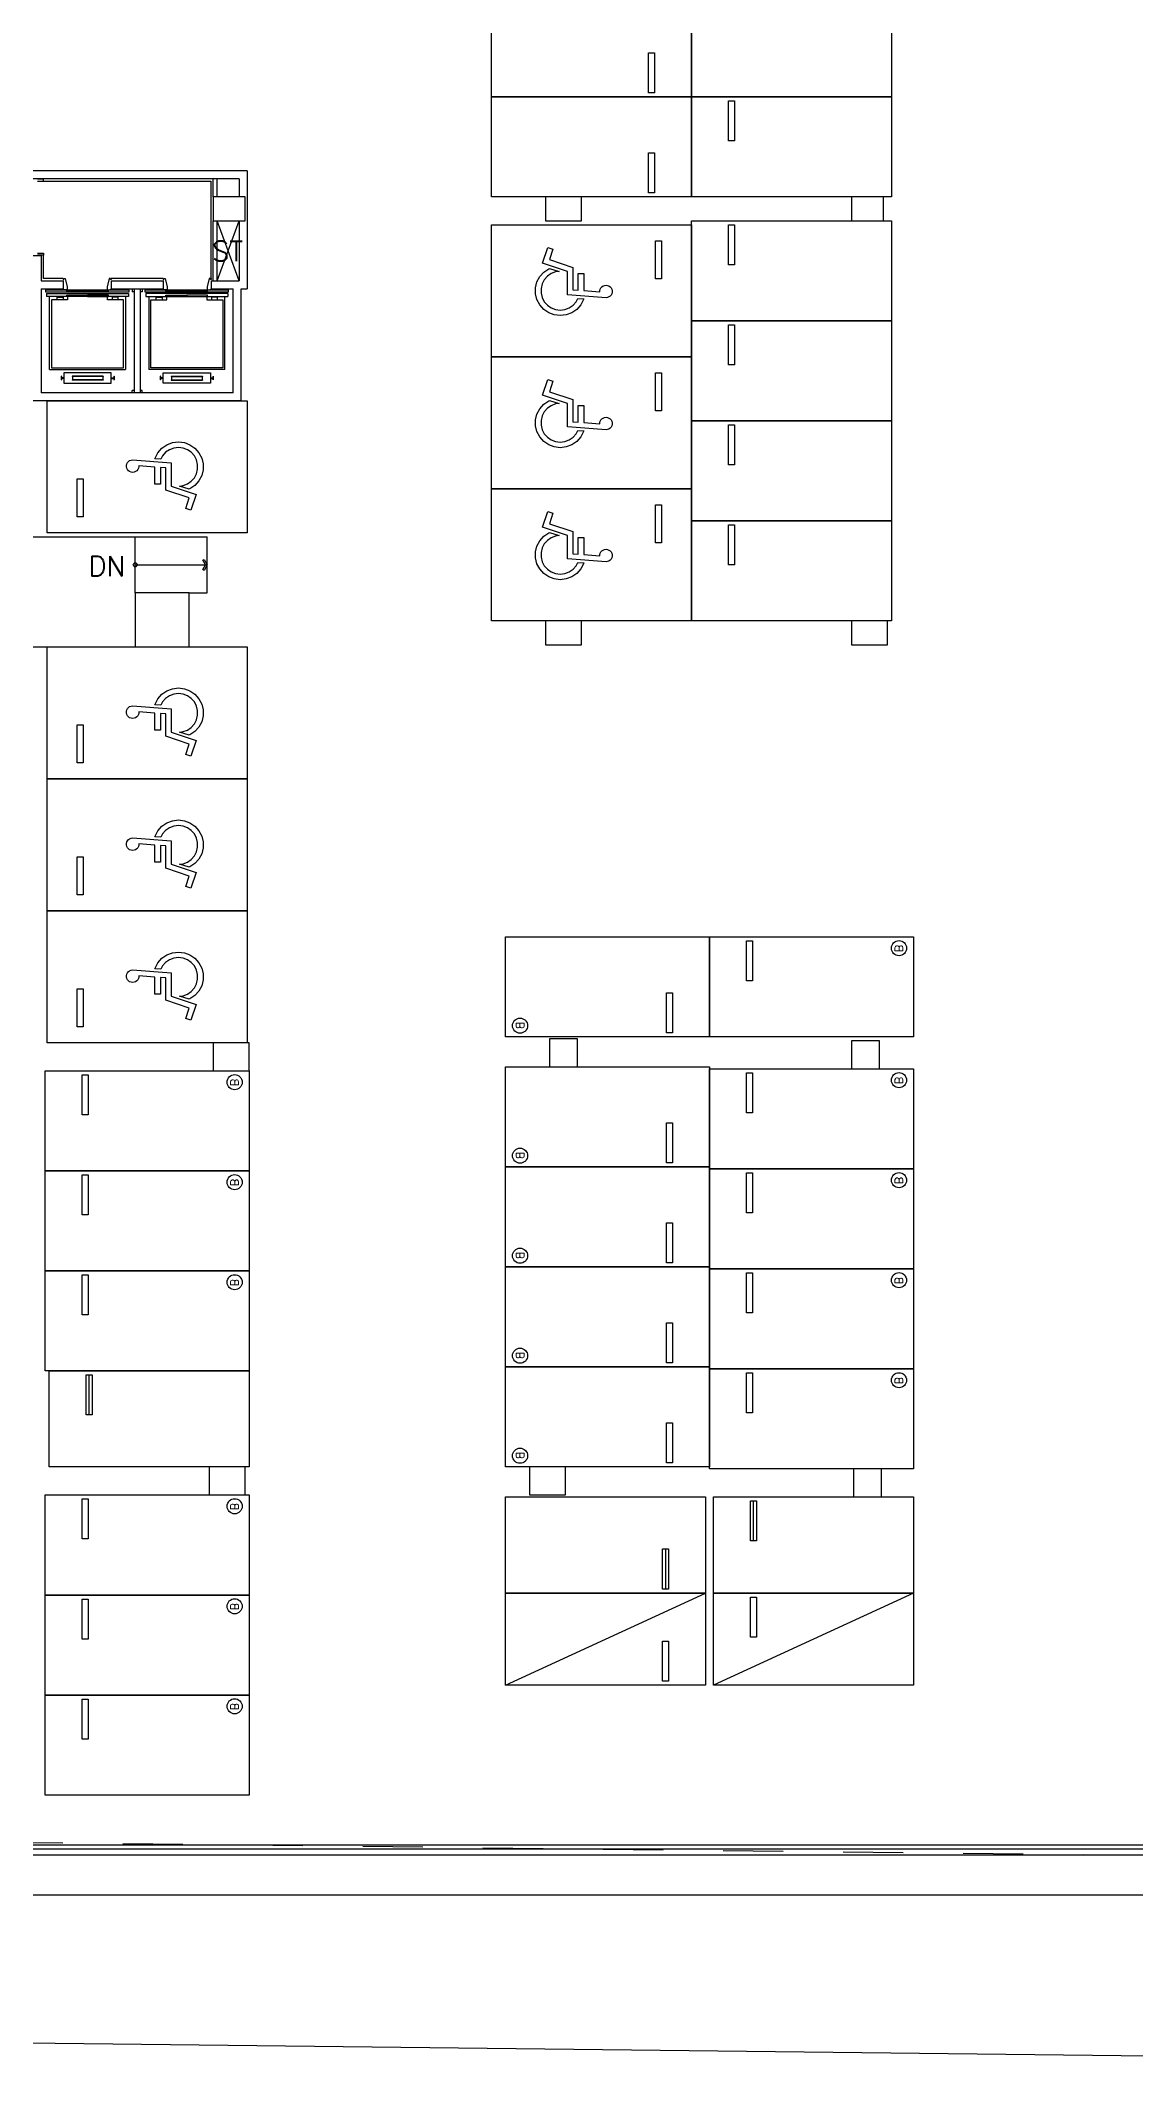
# Model space of a CAD drawing. Header units: millimetres. Extents: x -7614 to 421357, y 87385 to 341757.
# Drawn here: x 119063 to 146406, y 145100 to 196125 of the extents above; entities that cross this region are included whole.
import ezdxf
from ezdxf.enums import TextEntityAlignment as Align

# ---------------------------------------------------------------- set-up
doc = ezdxf.new("R2010")
doc.units = ezdxf.units.MM
doc.header["$LTSCALE"] = 600
doc.header["$MEASUREMENT"] = 0
doc.linetypes.add('HIDDEN', pattern=[2, 1, -1])
doc.layers.add('e-plan', color=9, linetype='CONTINUOUS')
doc.styles.add('kiahn', font='romans.shx', dxfattribs={"bigfont": 'cadhs.shx'})

msp = doc.modelspace()

# ---------------------------------------------------------------- linework, layer by layer
at = {"layer": 'e-plan'}
for p, q in [((130320, 194727), (130320, 197227)), ((135320, 197227), (135320, 194727)), ((135320, 194727), (135320, 197227)), ((140320, 197227), (140320, 194727)), ((134245, 194827), (134245, 195827)), ((134245, 195827), (134395, 195827)), ((134395, 195827), (134395, 194827)), ((135320, 194727), (130320, 194727)), ((130320, 192227), (130320, 194727)), ((130320, 194727), (135320, 194727)), ((134395, 194827), (134245, 194827)), ((135320, 194727), (135320, 192227)), ((140320, 194727), (135320, 194727)), ((135320, 192227), (135320, 194727)), ((135320, 194727), (140320, 194727)), ((136245, 194627), (136395, 194627)), ((136245, 193627), (136245, 194627)), ((136395, 194627), (136395, 193627)), ((140320, 194727), (140320, 192227)), ((136395, 193627), (136245, 193627)), ((124220, 192877), (118870, 192877)), ((124220, 192877), (124220, 189927)), ((134245, 192327), (134245, 193327)), ((134245, 193327), (134395, 193327)), ((134395, 193327), (134395, 192327)), ((124020, 192677), (118870, 192677)), ((119130, 192667), (118980, 192667)), ((118980, 192617), (119130, 192617)), ((119130, 192617), (119130, 192667)), ((119130, 192617), (123310, 192617)), ((123310, 192617), (123310, 191567)), ((123370, 192227), (123370, 192677)), ((123470, 192227), (123470, 192677)), ((124020, 192677), (124020, 192227)), ((135320, 192227), (130320, 192227)), ((134395, 192327), (134245, 192327)), ((140320, 192227), (135320, 192227)), ((123310, 191567), (123310, 190187)), ((123370, 190127), (123370, 191627)), ((123470, 190127), (123470, 191627)), ((123470, 190127), (124020, 191627)), ((124020, 190127), (123470, 191627)), ((124020, 191627), (124020, 190127)), ((130320, 188227), (130320, 191527)), ((130320, 191527), (135320, 191527)), ((135320, 189127), (135320, 191627)), ((135320, 191627), (140320, 191627)), ((135320, 191527), (135320, 188227)), ((136245, 191527), (136395, 191527)), ((136245, 190527), (136245, 191527)), ((136395, 191527), (136395, 190527)), ((140320, 191627), (140320, 189127)), ((131596, 190568), (131727, 190961)), ((131727, 190961), (131858, 190918)), ((131858, 190918), (131771, 190655)), ((134419, 190177), (134419, 191127)), ((134419, 191127), (134569, 191127)), ((134569, 191127), (134569, 190177)), ((118870, 190757), (119070, 190757)), ((118980, 190817), (119130, 190817)), ((119130, 190767), (118980, 190767)), ((119070, 190757), (119070, 190127)), ((119070, 190757), (119070, 190127)), ((119130, 190817), (119130, 190767)), ((119130, 190187), (119130, 190767)), ((131529, 190230), (131628, 190342)), ((132218, 190361), (131596, 190568)), ((131628, 190342), (131752, 190428)), ((131752, 190428), (131774, 190436)), ((131771, 190655), (132356, 190460)), ((131774, 190436), (132011, 190357)), ((131925, 190347), (131816, 190305)), ((132011, 190357), (131925, 190347)), ((132218, 189773), (132218, 190361)), ((132356, 190460), (132356, 189902)), ((136395, 190527), (136245, 190527)), ((119070, 190127), (119620, 190127)), ((119070, 190127), (119620, 190127)), ((119070, 189927), (119070, 187327)), ((119070, 189927), (119620, 189927)), ((119070, 189927), (119620, 189927)), ((119620, 190187), (119130, 190187)), ((119185, 189897), (121265, 189897)), ((119185, 189842), (119185, 189897)), ((119185, 189897), (121265, 189897)), ((119185, 189842), (119185, 189897)), ((121265, 189842), (119185, 189842)), ((121265, 189842), (119185, 189842)), ((119620, 190187), (119620, 190162)), ((119620, 190187), (119620, 190162)), ((119620, 190162), (119640, 190162)), ((119620, 190162), (119640, 190162)), ((119620, 190127), (119620, 189927)), ((119620, 190127), (119620, 189927)), ((119640, 189917), (119620, 189917)), ((119620, 189917), (119620, 189897)), ((119640, 189917), (119620, 189917)), ((119620, 189917), (119620, 189897)), ((119640, 190162), (119640, 190187)), ((119640, 190187), (119670, 190187)), ((119640, 190162), (119640, 190187)), ((119640, 190187), (119670, 190187)), ((119640, 189897), (119640, 189917)), ((119640, 189897), (119640, 189917)), ((119720, 189897), (119640, 189897)), ((119720, 189897), (119640, 189897)), ((119670, 190187), (119720, 189977)), ((119670, 190187), (119720, 189977)), ((119710, 189887), (120229, 189887)), ((119710, 189855), (119710, 189887)), ((119710, 189887), (120229, 189887)), ((119710, 189855), (119710, 189887)), ((120229, 189855), (119710, 189855)), ((120229, 189855), (119710, 189855)), ((119720, 189977), (119720, 189897)), ((119720, 189977), (119720, 189897)), ((120229, 189887), (120229, 189855)), ((120229, 189887), (120229, 189855)), ((120750, 189887), (120231, 189887)), ((120231, 189887), (120231, 189855)), ((120750, 189887), (120231, 189887)), ((120231, 189887), (120231, 189855)), ((120231, 189855), (120750, 189855)), ((120231, 189855), (120750, 189855)), ((120770, 190187), (120720, 189977)), ((120770, 190187), (120720, 189977)), ((120720, 189977), (120720, 189897)), ((120720, 189977), (120720, 189897)), ((120720, 189897), (120800, 189897)), ((120720, 189897), (120800, 189897)), ((120750, 189855), (120750, 189887)), ((120750, 189855), (120750, 189887)), ((120800, 190187), (120770, 190187)), ((120800, 190187), (120770, 190187)), ((120800, 190162), (120800, 190187)), ((120800, 190162), (120800, 190187)), ((120820, 190162), (120800, 190162)), ((120820, 190162), (120800, 190162)), ((120800, 189897), (120800, 189917)), ((120800, 189917), (120820, 189917)), ((120800, 189897), (120800, 189917)), ((120800, 189917), (120820, 189917)), ((120820, 190187), (120820, 190162)), ((120820, 190187), (120820, 190162)), ((120820, 190127), (122120, 190127)), ((120820, 190127), (122120, 190127)), ((120820, 190127), (120820, 189927)), ((120820, 190127), (120820, 189927)), ((120820, 189927), (122120, 189927)), ((120820, 189927), (122120, 189927)), ((120820, 189917), (120820, 189897)), ((120820, 189917), (120820, 189897)), ((122120, 190187), (120823, 190187)), ((121270, 189842), (121270, 189897)), ((121270, 189842), (121270, 189897)), ((121345, 189927), (121345, 189852)), ((121345, 189927), (121345, 189852)), ((121395, 189852), (121345, 189852)), ((121395, 189852), (121345, 189852)), ((121395, 189927), (121395, 187327)), ((121545, 189927), (121545, 187327)), ((121595, 189852), (121545, 189852)), ((121595, 189852), (121545, 189852)), ((121595, 189927), (121595, 189852)), ((121595, 189927), (121595, 189852)), ((121670, 189897), (123750, 189897)), ((121670, 189842), (121670, 189897)), ((121670, 189897), (123750, 189897)), ((121670, 189842), (121670, 189897)), ((123750, 189842), (121670, 189842)), ((123750, 189842), (121670, 189842)), ((122120, 190187), (122120, 190162)), ((122120, 190187), (122120, 190162)), ((122120, 190162), (122140, 190162)), ((122120, 190162), (122140, 190162)), ((122120, 190127), (122120, 189927)), ((122120, 190127), (122120, 189927)), ((122140, 189917), (122120, 189917)), ((122120, 189917), (122120, 189897)), ((122140, 189917), (122120, 189917)), ((122120, 189917), (122120, 189897)), ((122140, 190162), (122140, 190187)), ((122140, 190187), (122170, 190187)), ((122140, 190162), (122140, 190187)), ((122140, 190187), (122170, 190187)), ((122140, 189897), (122140, 189917)), ((122140, 189897), (122140, 189917)), ((122220, 189897), (122140, 189897)), ((122220, 189897), (122140, 189897)), ((122170, 190187), (122220, 189977)), ((122170, 190187), (122220, 189977)), ((122190, 189887), (122709, 189887)), ((122190, 189855), (122190, 189887)), ((122190, 189887), (122709, 189887)), ((122190, 189855), (122190, 189887)), ((122709, 189855), (122190, 189855)), ((122709, 189855), (122190, 189855)), ((122220, 189977), (122220, 189897)), ((122220, 189977), (122220, 189897)), ((122709, 189887), (122709, 189855)), ((122709, 189887), (122709, 189855)), ((123230, 189887), (122711, 189887)), ((122711, 189887), (122711, 189855)), ((123230, 189887), (122711, 189887)), ((122711, 189887), (122711, 189855)), ((122711, 189855), (123230, 189855)), ((122711, 189855), (123230, 189855)), ((123270, 190187), (123220, 189977)), ((123270, 190187), (123220, 189977)), ((123220, 189977), (123220, 189897)), ((123220, 189977), (123220, 189897)), ((123220, 189897), (123300, 189897)), ((123220, 189897), (123300, 189897)), ((123230, 189855), (123230, 189887)), ((123230, 189855), (123230, 189887)), ((123300, 190187), (123270, 190187)), ((123300, 190187), (123270, 190187)), ((123300, 190162), (123300, 190187)), ((123300, 190162), (123300, 190187)), ((123320, 190162), (123300, 190162)), ((123320, 190162), (123300, 190162)), ((123300, 189897), (123300, 189917)), ((123300, 189917), (123320, 189917)), ((123300, 189897), (123300, 189917)), ((123300, 189917), (123320, 189917)), ((123320, 190187), (123320, 190162)), ((123320, 190187), (123320, 190162)), ((123320, 190127), (124020, 190127)), ((123320, 190127), (123320, 189927)), ((123320, 190127), (124020, 190127)), ((123320, 190127), (123320, 189927)), ((123320, 189927), (123870, 189927)), ((123320, 189927), (123870, 189927)), ((123320, 189917), (123320, 189897)), ((123320, 189917), (123320, 189897)), ((123750, 189842), (123750, 189897)), ((123750, 189842), (123750, 189897)), ((123870, 187327), (123870, 189927)), ((124070, 187127), (124070, 189927)), ((124070, 189927), (124220, 189927)), ((131423, 189952), (131459, 190097)), ((131423, 189802), (131423, 189952)), ((131459, 190097), (131529, 190230)), ((131588, 190048), (131560, 189935)), ((131560, 189935), (131560, 189818)), ((131560, 189818), (131588, 189705)), ((131643, 190152), (131588, 190048)), ((131720, 190239), (131643, 190152)), ((131816, 190305), (131720, 190239)), ((132356, 189902), (132489, 189892)), ((132489, 189892), (132489, 190312)), ((132489, 190312), (132627, 190312)), ((132627, 190312), (132627, 189882)), ((132627, 189882), (133032, 189854)), ((133032, 189878), (133041, 189915)), ((133032, 189854), (133032, 189878)), ((133041, 189915), (133058, 189948)), ((133058, 189948), (133083, 189976)), ((133083, 189976), (133114, 189997)), ((133114, 189997), (133149, 190010)), ((133149, 190010), (133186, 190015)), ((133186, 190015), (133223, 190010)), ((133223, 190010), (133258, 189997)), ((133258, 189997), (133289, 189976)), ((133289, 189976), (133314, 189948)), ((133314, 189948), (133331, 189915)), ((133331, 189915), (133340, 189878)), ((133340, 189841), (133331, 189804)), ((133340, 189878), (133340, 189841)), ((134569, 190177), (134419, 190177)), ((119205, 189812), (121255, 189812)), ((119205, 189812), (119205, 189730)), ((119205, 189812), (121255, 189812)), ((119205, 189812), (119205, 189730)), ((121255, 189730), (119205, 189730)), ((121255, 189730), (119205, 189730)), ((119280, 187906), (119280, 189730)), ((119280, 187906), (119280, 189730)), ((119425, 189650), (119330, 189650)), ((119330, 189650), (119330, 187950)), ((119425, 189650), (119330, 189650)), ((119330, 189650), (119330, 187950)), ((119730, 189650), (119425, 189650)), ((119730, 189650), (119425, 189650)), ((119468, 189650), (119468, 189717)), ((119468, 189717), (119618, 189717)), ((119468, 189650), (119468, 189717)), ((119468, 189717), (119618, 189717)), ((119618, 189717), (119618, 189650)), ((119618, 189717), (119618, 189650)), ((119710, 189767), (120229, 189767)), ((119710, 189735), (119710, 189767)), ((119710, 189767), (120229, 189767)), ((119710, 189735), (119710, 189767)), ((120229, 189735), (119710, 189735)), ((120229, 189735), (119710, 189735)), ((119730, 189730), (119730, 189650)), ((119730, 189730), (119730, 189650)), ((120229, 189767), (120229, 189735)), ((120229, 189767), (120229, 189735)), ((120750, 189767), (120231, 189767)), ((120231, 189767), (120231, 189735)), ((120750, 189767), (120231, 189767)), ((120231, 189767), (120231, 189735)), ((120231, 189735), (120750, 189735)), ((120231, 189735), (120750, 189735)), ((120730, 189650), (120730, 189730)), ((120730, 189650), (120730, 189730)), ((121088, 189650), (120730, 189650)), ((121088, 189650), (120730, 189650)), ((120750, 189735), (120750, 189767)), ((120750, 189735), (120750, 189767)), ((120993, 189717), (120843, 189717)), ((120843, 189717), (120843, 189650)), ((120993, 189717), (120843, 189717)), ((120843, 189717), (120843, 189650)), ((120993, 189650), (120993, 189717)), ((120993, 189650), (120993, 189717)), ((121130, 189650), (121088, 189650)), ((121130, 189650), (121088, 189650)), ((121130, 187950), (121130, 189650)), ((121130, 187950), (121130, 189650)), ((121180, 189730), (121180, 187906)), ((121180, 189730), (121180, 187906)), ((121255, 189812), (121255, 189730)), ((121255, 189812), (121255, 189730)), ((123735, 189812), (121685, 189812)), ((121685, 189812), (121685, 189730)), ((123735, 189812), (121685, 189812)), ((121685, 189812), (121685, 189730)), ((121685, 189730), (123735, 189730)), ((121685, 189730), (123735, 189730)), ((121760, 189730), (121760, 187906)), ((121760, 189730), (121760, 187906)), ((121810, 187950), (121810, 189650)), ((121810, 189650), (121852, 189650)), ((121810, 187950), (121810, 189650)), ((121810, 189650), (121852, 189650)), ((121852, 189650), (122210, 189650)), ((121852, 189650), (122210, 189650)), ((121948, 189650), (121948, 189717)), ((121948, 189717), (122098, 189717)), ((121948, 189650), (121948, 189717)), ((121948, 189717), (122098, 189717)), ((122098, 189717), (122098, 189650)), ((122098, 189717), (122098, 189650)), ((122190, 189767), (122709, 189767)), ((122190, 189735), (122190, 189767)), ((122190, 189767), (122709, 189767)), ((122190, 189735), (122190, 189767)), ((122709, 189735), (122190, 189735)), ((122709, 189735), (122190, 189735)), ((122210, 189650), (122210, 189730)), ((122210, 189650), (122210, 189730)), ((122709, 189767), (122709, 189735)), ((122709, 189767), (122709, 189735)), ((123230, 189767), (122711, 189767)), ((122711, 189767), (122711, 189735)), ((123230, 189767), (122711, 189767)), ((122711, 189767), (122711, 189735)), ((122711, 189735), (123230, 189735)), ((122711, 189735), (123230, 189735)), ((123210, 189730), (123210, 189650)), ((123210, 189730), (123210, 189650)), ((123210, 189650), (123515, 189650)), ((123210, 189650), (123515, 189650)), ((123230, 189735), (123230, 189767)), ((123230, 189735), (123230, 189767)), ((123473, 189717), (123323, 189717)), ((123323, 189717), (123323, 189650)), ((123473, 189717), (123323, 189717)), ((123323, 189717), (123323, 189650)), ((123473, 189650), (123473, 189717)), ((123473, 189650), (123473, 189717)), ((123515, 189650), (123610, 189650)), ((123515, 189650), (123610, 189650)), ((123610, 189650), (123610, 187950)), ((123610, 189650), (123610, 187950)), ((123660, 187906), (123660, 189730)), ((123660, 187906), (123660, 189730)), ((123735, 189812), (123735, 189730)), ((123735, 189812), (123735, 189730)), ((131459, 189656), (131423, 189802)), ((131529, 189523), (131459, 189656)), ((131628, 189411), (131529, 189523)), ((131588, 189705), (131643, 189602)), ((131752, 189326), (131628, 189411)), ((131643, 189602), (131720, 189515)), ((131720, 189515), (131816, 189448)), ((131892, 189273), (131752, 189326)), ((131816, 189448), (131925, 189407)), ((131925, 189407), (132041, 189393)), ((132041, 189393), (132157, 189407)), ((132157, 189407), (132266, 189448)), ((132330, 189326), (132190, 189273)), ((133186, 189704), (132218, 189773)), ((132266, 189448), (132362, 189515)), ((132453, 189411), (132330, 189326)), ((132362, 189515), (132439, 189602)), ((132439, 189602), (132483, 189685)), ((132553, 189523), (132453, 189411)), ((132483, 189685), (132627, 189675)), ((132623, 189656), (132553, 189523)), ((132627, 189675), (132623, 189656)), ((133223, 189708), (133186, 189704)), ((133258, 189722), (133223, 189708)), ((133289, 189743), (133258, 189722)), ((133314, 189771), (133289, 189743)), ((133331, 189804), (133314, 189771)), ((132041, 189255), (131892, 189273)), ((132190, 189273), (132041, 189255)), ((140320, 189127), (135320, 189127)), ((135320, 186627), (135320, 189127)), ((135320, 189127), (140320, 189127)), ((136245, 189027), (136395, 189027)), ((136245, 188027), (136245, 189027)), ((136395, 189027), (136395, 188027)), ((140320, 189127), (140320, 186627)), ((119280, 187906), (121180, 187906)), ((119280, 187906), (121180, 187906)), ((119330, 187950), (121130, 187950)), ((119330, 187950), (121130, 187950)), ((120820, 187826), (119640, 187826)), ((119640, 187826), (119640, 187566)), ((120820, 187826), (119640, 187826)), ((119640, 187826), (119640, 187566)), ((120820, 187566), (120820, 187826)), ((120820, 187566), (120820, 187826)), ((123660, 187906), (121760, 187906)), ((123660, 187906), (121760, 187906)), ((123610, 187950), (121810, 187950)), ((123610, 187950), (121810, 187950)), ((122120, 187826), (123300, 187826)), ((122120, 187566), (122120, 187826)), ((122120, 187826), (123300, 187826)), ((122120, 187566), (122120, 187826)), ((123300, 187826), (123300, 187566)), ((123300, 187826), (123300, 187566)), ((135320, 188227), (130320, 188227)), ((130320, 184927), (130320, 188227)), ((130320, 188227), (135320, 188227)), ((134419, 186877), (134419, 187827)), ((134419, 187827), (134569, 187827)), ((134569, 187827), (134569, 186877)), ((135320, 188227), (135320, 184927)), ((136395, 188027), (136245, 188027)), ((123870, 187327), (119070, 187327)), ((119568, 187740), (119568, 187651)), ((119574, 187740), (119568, 187740)), ((119568, 187740), (119568, 187651)), ((119574, 187740), (119568, 187740)), ((119574, 187651), (119568, 187651)), ((119574, 187651), (119568, 187651)), ((119577, 187738), (119579, 187704)), ((119577, 187738), (119579, 187704)), ((119579, 187688), (119577, 187654)), ((119579, 187688), (119577, 187654)), ((119579, 187704), (119582, 187700)), ((119579, 187704), (119582, 187700)), ((119579, 187688), (119582, 187691)), ((119579, 187688), (119582, 187691)), ((119595, 187700), (119582, 187700)), ((119595, 187700), (119582, 187700)), ((119595, 187691), (119582, 187691)), ((119595, 187691), (119582, 187691)), ((119598, 187704), (119595, 187700)), ((119598, 187704), (119595, 187700)), ((119598, 187688), (119595, 187691)), ((119598, 187688), (119595, 187691)), ((119629, 187704), (119598, 187704)), ((119629, 187704), (119598, 187704)), ((119629, 187688), (119598, 187688)), ((119629, 187688), (119598, 187688)), ((119630, 187703), (119629, 187704)), ((119630, 187703), (119629, 187704)), ((119630, 187689), (119629, 187688)), ((119630, 187689), (119629, 187688)), ((119630, 187703), (119630, 187689)), ((119630, 187703), (119630, 187689)), ((119640, 187566), (120820, 187566)), ((119640, 187566), (120820, 187566)), ((120618, 187746), (119842, 187746)), ((119842, 187746), (119842, 187738)), ((120618, 187746), (119842, 187746)), ((119842, 187746), (119842, 187738)), ((120618, 187738), (119842, 187738)), ((120618, 187738), (119842, 187738)), ((120618, 187654), (119842, 187654)), ((119842, 187654), (119842, 187646)), ((120618, 187654), (119842, 187654)), ((119842, 187654), (119842, 187646)), ((120618, 187646), (119842, 187646)), ((120618, 187646), (119842, 187646)), ((119850, 187738), (119850, 187654)), ((119850, 187738), (119850, 187654)), ((120610, 187738), (120610, 187654)), ((120610, 187738), (120610, 187654)), ((120618, 187746), (120618, 187738)), ((120618, 187746), (120618, 187738)), ((120618, 187654), (120618, 187646)), ((120618, 187654), (120618, 187646)), ((120830, 187703), (120831, 187704)), ((120830, 187703), (120831, 187704)), ((120830, 187703), (120830, 187689)), ((120830, 187703), (120830, 187689)), ((120830, 187689), (120831, 187688)), ((120830, 187689), (120831, 187688)), ((120831, 187704), (120862, 187704)), ((120831, 187704), (120862, 187704)), ((120831, 187688), (120862, 187688)), ((120831, 187688), (120862, 187688)), ((120862, 187704), (120866, 187700)), ((120862, 187704), (120866, 187700)), ((120862, 187688), (120866, 187691)), ((120862, 187688), (120866, 187691)), ((120866, 187700), (120878, 187700)), ((120866, 187700), (120878, 187700)), ((120866, 187691), (120878, 187691)), ((120866, 187691), (120878, 187691)), ((120882, 187704), (120878, 187700)), ((120882, 187704), (120878, 187700)), ((120882, 187688), (120878, 187691)), ((120882, 187688), (120878, 187691)), ((120884, 187738), (120882, 187704)), ((120884, 187738), (120882, 187704)), ((120882, 187688), (120884, 187654)), ((120882, 187688), (120884, 187654)), ((120887, 187740), (120892, 187740)), ((120887, 187740), (120892, 187740)), ((120887, 187651), (120892, 187651)), ((120887, 187651), (120892, 187651)), ((120892, 187740), (120892, 187651)), ((120892, 187740), (120892, 187651)), ((121345, 187327), (121345, 187382)), ((121395, 187382), (121345, 187382)), ((121595, 187382), (121545, 187382)), ((121595, 187327), (121595, 187382)), ((122048, 187740), (122048, 187651)), ((122054, 187740), (122048, 187740)), ((122048, 187740), (122048, 187651)), ((122054, 187740), (122048, 187740)), ((122054, 187651), (122048, 187651)), ((122054, 187651), (122048, 187651)), ((122056, 187738), (122059, 187704)), ((122056, 187738), (122059, 187704)), ((122059, 187688), (122056, 187654)), ((122059, 187688), (122056, 187654)), ((122059, 187704), (122062, 187700)), ((122059, 187704), (122062, 187700)), ((122059, 187688), (122062, 187691)), ((122059, 187688), (122062, 187691)), ((122075, 187700), (122062, 187700)), ((122075, 187700), (122062, 187700)), ((122075, 187691), (122062, 187691)), ((122075, 187691), (122062, 187691)), ((122078, 187704), (122075, 187700)), ((122078, 187704), (122075, 187700)), ((122078, 187688), (122075, 187691)), ((122078, 187688), (122075, 187691)), ((122109, 187704), (122078, 187704)), ((122109, 187704), (122078, 187704)), ((122109, 187688), (122078, 187688)), ((122109, 187688), (122078, 187688)), ((122110, 187703), (122109, 187704)), ((122110, 187703), (122109, 187704)), ((122110, 187689), (122109, 187688)), ((122110, 187689), (122109, 187688)), ((122110, 187703), (122110, 187689)), ((122110, 187703), (122110, 187689)), ((123300, 187566), (122120, 187566)), ((123300, 187566), (122120, 187566)), ((122322, 187746), (123098, 187746)), ((122322, 187746), (122322, 187738)), ((122322, 187746), (123098, 187746)), ((122322, 187746), (122322, 187738)), ((122322, 187738), (123098, 187738)), ((122322, 187738), (123098, 187738)), ((122322, 187654), (123098, 187654)), ((122322, 187654), (122322, 187646)), ((122322, 187654), (123098, 187654)), ((122322, 187654), (122322, 187646)), ((122322, 187646), (123098, 187646)), ((122322, 187646), (123098, 187646)), ((122330, 187738), (122330, 187654)), ((122330, 187738), (122330, 187654)), ((123090, 187738), (123090, 187654)), ((123090, 187738), (123090, 187654)), ((123098, 187746), (123098, 187738)), ((123098, 187746), (123098, 187738)), ((123098, 187654), (123098, 187646)), ((123098, 187654), (123098, 187646)), ((123310, 187703), (123311, 187704)), ((123310, 187703), (123311, 187704)), ((123310, 187703), (123310, 187689)), ((123310, 187703), (123310, 187689)), ((123310, 187689), (123311, 187688)), ((123310, 187689), (123311, 187688)), ((123311, 187704), (123342, 187704)), ((123311, 187704), (123342, 187704)), ((123311, 187688), (123342, 187688)), ((123311, 187688), (123342, 187688)), ((123342, 187704), (123346, 187700)), ((123342, 187704), (123346, 187700)), ((123342, 187688), (123346, 187691)), ((123342, 187688), (123346, 187691)), ((123346, 187700), (123358, 187700)), ((123346, 187700), (123358, 187700)), ((123346, 187691), (123358, 187691)), ((123346, 187691), (123358, 187691)), ((123362, 187704), (123358, 187700)), ((123362, 187704), (123358, 187700)), ((123362, 187688), (123358, 187691)), ((123362, 187688), (123358, 187691)), ((123364, 187738), (123362, 187704)), ((123364, 187738), (123362, 187704)), ((123362, 187688), (123364, 187654)), ((123362, 187688), (123364, 187654)), ((123367, 187740), (123372, 187740)), ((123367, 187740), (123372, 187740)), ((123367, 187651), (123372, 187651)), ((123367, 187651), (123372, 187651)), ((123372, 187740), (123372, 187651)), ((123372, 187740), (123372, 187651)), ((131596, 187268), (131727, 187661)), ((132218, 187061), (131596, 187268)), ((131727, 187661), (131858, 187618)), ((131858, 187618), (131771, 187355)), ((131771, 187355), (132356, 187160)), ((124070, 187127), (118870, 187127)), ((119220, 187127), (124220, 187127)), ((119220, 183827), (119220, 187127)), ((124220, 187127), (124220, 183827)), ((131423, 186652), (131459, 186797)), ((131459, 186797), (131529, 186930)), ((131529, 186930), (131628, 187042)), ((131643, 186852), (131588, 186748)), ((131628, 187042), (131752, 187128)), ((131720, 186939), (131643, 186852)), ((131816, 187005), (131720, 186939)), ((131752, 187128), (131774, 187136)), ((131774, 187136), (132011, 187057)), ((131925, 187047), (131816, 187005)), ((132011, 187057), (131925, 187047)), ((132218, 186473), (132218, 187061)), ((132356, 187160), (132356, 186602)), ((132489, 186592), (132489, 187012)), ((132489, 187012), (132627, 187012)), ((132627, 187012), (132627, 186582)), ((134569, 186877), (134419, 186877)), ((131423, 186502), (131423, 186652)), ((131459, 186356), (131423, 186502)), ((131529, 186223), (131459, 186356)), ((131588, 186748), (131560, 186635)), ((131560, 186635), (131560, 186518)), ((131560, 186518), (131588, 186405)), ((131588, 186405), (131643, 186302)), ((131643, 186302), (131720, 186215)), ((133186, 186404), (132218, 186473)), ((132356, 186602), (132489, 186592)), ((132362, 186215), (132439, 186302)), ((132439, 186302), (132483, 186385)), ((132483, 186385), (132627, 186375)), ((132623, 186356), (132553, 186223)), ((132627, 186375), (132623, 186356)), ((132627, 186582), (133032, 186554)), ((133032, 186578), (133041, 186615)), ((133032, 186554), (133032, 186578)), ((133041, 186615), (133058, 186648)), ((133058, 186648), (133083, 186676)), ((133083, 186676), (133114, 186697)), ((133114, 186697), (133149, 186710)), ((133149, 186710), (133186, 186715)), ((133186, 186715), (133223, 186710)), ((133223, 186408), (133186, 186404)), ((133223, 186710), (133258, 186697)), ((133258, 186422), (133223, 186408)), ((133258, 186697), (133289, 186676)), ((133289, 186443), (133258, 186422)), ((133289, 186676), (133314, 186648)), ((133314, 186471), (133289, 186443)), ((133314, 186648), (133331, 186615)), ((133331, 186504), (133314, 186471)), ((133331, 186615), (133340, 186578)), ((133340, 186541), (133331, 186504)), ((133340, 186578), (133340, 186541)), ((140320, 186627), (135320, 186627)), ((135320, 184127), (135320, 186627)), ((135320, 186627), (140320, 186627)), ((136245, 186527), (136395, 186527)), ((136245, 185527), (136245, 186527)), ((136395, 186527), (136395, 185527)), ((140320, 186627), (140320, 184127)), ((121918, 185697), (121988, 185830)), ((121988, 185830), (122087, 185942)), ((122102, 185752), (122058, 185669)), ((122087, 185942), (122211, 186028)), ((122179, 185839), (122102, 185752)), ((122275, 185905), (122179, 185839)), ((122211, 186028), (122351, 186081)), ((122384, 185947), (122275, 185905)), ((122351, 186081), (122500, 186099)), ((122500, 185961), (122384, 185947)), ((122500, 186099), (122649, 186081)), ((122616, 185947), (122500, 185961)), ((122725, 185905), (122616, 185947)), ((122649, 186081), (122789, 186028)), ((122821, 185839), (122725, 185905)), ((122789, 186028), (122912, 185942)), ((122898, 185752), (122821, 185839)), ((122952, 185648), (122898, 185752)), ((122912, 185942), (123012, 185830)), ((123012, 185830), (123082, 185697)), ((131628, 186111), (131529, 186223)), ((131752, 186026), (131628, 186111)), ((131720, 186215), (131816, 186148)), ((131892, 185973), (131752, 186026)), ((131816, 186148), (131925, 186107)), ((132041, 185955), (131892, 185973)), ((131925, 186107), (132041, 186093)), ((132041, 186093), (132157, 186107)), ((132190, 185973), (132041, 185955)), ((132157, 186107), (132266, 186148)), ((132330, 186026), (132190, 185973)), ((132266, 186148), (132362, 186215)), ((132453, 186111), (132330, 186026)), ((132553, 186223), (132453, 186111)), ((121200, 185513), (121209, 185549)), ((121200, 185475), (121200, 185513)), ((121209, 185439), (121200, 185475)), ((121209, 185549), (121227, 185582)), ((121227, 185406), (121209, 185439)), ((121227, 185582), (121252, 185610)), ((121252, 185378), (121227, 185406)), ((121252, 185610), (121282, 185632)), ((121282, 185356), (121252, 185378)), ((121282, 185632), (121317, 185645)), ((121317, 185343), (121282, 185356)), ((121317, 185645), (121355, 185650)), ((121355, 185338), (121317, 185343)), ((121355, 185650), (122322, 185580)), ((121392, 185343), (121355, 185338)), ((121427, 185356), (121392, 185343)), ((121458, 185378), (121427, 185356)), ((121483, 185406), (121458, 185378)), ((121500, 185439), (121483, 185406)), ((121509, 185475), (121500, 185439)), ((121914, 185471), (121509, 185500)), ((121509, 185500), (121509, 185475)), ((121914, 185679), (121918, 185697)), ((122058, 185669), (121914, 185679)), ((121914, 185042), (121914, 185471)), ((122184, 185452), (122052, 185461)), ((122052, 185461), (122052, 185042)), ((122184, 184893), (122184, 185452)), ((122322, 185580), (122322, 184993)), ((122898, 185202), (122952, 185305)), ((122980, 185535), (122952, 185648)), ((122952, 185305), (122980, 185418)), ((122980, 185418), (122980, 185535)), ((123082, 185256), (123012, 185123)), ((123082, 185697), (123117, 185552)), ((123117, 185402), (123082, 185256)), ((123117, 185552), (123117, 185402)), ((136395, 185527), (136245, 185527)), ((119972, 185177), (120122, 185177)), ((119972, 184227), (119972, 185177)), ((120122, 185177), (120122, 184227)), ((122052, 185042), (121914, 185042)), ((122770, 184698), (122184, 184893)), ((122322, 184993), (122945, 184785)), ((122530, 184996), (122616, 185007)), ((122767, 184918), (122530, 184996)), ((122616, 185007), (122725, 185048)), ((122725, 185048), (122821, 185115)), ((122789, 184926), (122767, 184918)), ((122912, 185011), (122789, 184926)), ((122945, 184785), (122813, 184392)), ((122821, 185115), (122898, 185202)), ((123012, 185123), (122912, 185011)), ((135320, 184927), (130320, 184927)), ((130320, 181627), (130320, 184927)), ((130320, 184927), (135320, 184927)), ((135320, 184927), (135320, 181627)), ((120122, 184227), (119972, 184227)), ((122682, 184436), (122770, 184698)), ((122813, 184392), (122682, 184436)), ((131596, 183968), (131727, 184361)), ((131727, 184361), (131858, 184318)), ((131858, 184318), (131771, 184055)), ((134419, 183577), (134419, 184527)), ((134419, 184527), (134569, 184527)), ((134569, 184527), (134569, 183577)), ((118270, 183727), (123220, 183727)), ((124220, 183827), (119220, 183827)), ((121420, 182327), (121420, 183727)), ((123220, 182327), (123220, 183727)), ((131529, 183630), (131628, 183742)), ((132218, 183761), (131596, 183968)), ((131628, 183742), (131752, 183828)), ((131816, 183705), (131720, 183639)), ((131752, 183828), (131774, 183836)), ((131771, 184055), (132356, 183860)), ((131774, 183836), (132011, 183757)), ((131925, 183747), (131816, 183705)), ((132011, 183757), (131925, 183747)), ((132218, 183173), (132218, 183761)), ((132356, 183860), (132356, 183302)), ((132489, 183292), (132489, 183712)), ((132489, 183712), (132627, 183712)), ((132627, 183712), (132627, 183282)), ((140320, 184127), (135320, 184127)), ((135320, 181627), (135320, 184127)), ((135320, 184127), (140320, 184127)), ((136245, 184027), (136395, 184027)), ((136245, 183027), (136245, 184027)), ((136395, 184027), (136395, 183027)), ((140320, 184127), (140320, 181627)), ((131423, 183352), (131459, 183497)), ((131423, 183202), (131423, 183352)), ((131459, 183056), (131423, 183202)), ((131459, 183497), (131529, 183630)), ((131588, 183448), (131560, 183335)), ((131560, 183335), (131560, 183218)), ((131560, 183218), (131588, 183105)), ((131643, 183552), (131588, 183448)), ((131720, 183639), (131643, 183552)), ((132356, 183302), (132489, 183292)), ((132627, 183282), (133032, 183254)), ((133032, 183278), (133041, 183315)), ((133032, 183254), (133032, 183278)), ((133041, 183315), (133058, 183348)), ((133058, 183348), (133083, 183376)), ((133083, 183376), (133114, 183397)), ((133114, 183397), (133149, 183410)), ((133149, 183410), (133186, 183415)), ((133186, 183415), (133223, 183410)), ((133223, 183410), (133258, 183397)), ((133258, 183397), (133289, 183376)), ((133289, 183376), (133314, 183348)), ((133314, 183348), (133331, 183315)), ((133331, 183204), (133314, 183171)), ((133331, 183315), (133340, 183278)), ((133340, 183241), (133331, 183204)), ((133340, 183278), (133340, 183241)), ((134569, 183577), (134419, 183577)), ((121420, 183027), (123220, 183027)), ((123110, 183143), (123143, 183162)), ((123176, 183027), (123110, 183143)), ((123110, 182911), (123176, 183027)), ((123143, 182887), (123110, 182911)), ((123143, 183162), (123220, 183027)), ((123220, 183027), (123143, 182887)), ((131529, 182923), (131459, 183056)), ((131628, 182811), (131529, 182923)), ((131588, 183105), (131643, 183002)), ((131752, 182726), (131628, 182811)), ((131643, 183002), (131720, 182915)), ((131720, 182915), (131816, 182848)), ((131892, 182673), (131752, 182726)), ((131816, 182848), (131925, 182807)), ((132041, 182655), (131892, 182673)), ((131925, 182807), (132041, 182793)), ((132041, 182793), (132157, 182807)), ((132190, 182673), (132041, 182655)), ((132157, 182807), (132266, 182848)), ((132330, 182726), (132190, 182673)), ((133186, 183104), (132218, 183173)), ((132266, 182848), (132362, 182915)), ((132453, 182811), (132330, 182726)), ((132362, 182915), (132439, 183002)), ((132439, 183002), (132483, 183085)), ((132553, 182923), (132453, 182811)), ((132483, 183085), (132627, 183075)), ((132623, 183056), (132553, 182923)), ((132627, 183075), (132623, 183056)), ((133223, 183108), (133186, 183104)), ((133258, 183122), (133223, 183108)), ((133289, 183143), (133258, 183122)), ((133314, 183171), (133289, 183143)), ((136395, 183027), (136245, 183027)), ((121420, 182327), (121420, 180977)), ((122770, 182327), (121420, 182327)), ((122770, 182327), (123220, 182327)), ((122770, 180977), (122770, 182327)), ((135320, 181627), (130320, 181627)), ((140320, 181627), (135320, 181627)), ((118270, 180977), (121420, 180977)), ((119220, 180977), (124220, 180977)), ((119220, 177677), (119220, 180977)), ((121420, 180977), (122770, 180977)), ((124220, 180977), (124220, 177677)), ((121918, 179547), (121988, 179680)), ((121988, 179680), (122087, 179792)), ((122087, 179792), (122211, 179878)), ((122179, 179689), (122102, 179602)), ((122275, 179755), (122179, 179689)), ((122211, 179878), (122351, 179931)), ((122384, 179797), (122275, 179755)), ((122351, 179931), (122500, 179949)), ((122500, 179811), (122384, 179797)), ((122500, 179949), (122649, 179931)), ((122616, 179797), (122500, 179811)), ((122725, 179755), (122616, 179797)), ((122649, 179931), (122789, 179878)), ((122821, 179689), (122725, 179755)), ((122789, 179878), (122912, 179792)), ((122898, 179602), (122821, 179689)), ((122912, 179792), (123012, 179680)), ((123012, 179680), (123082, 179547)), ((121200, 179363), (121209, 179399)), ((121200, 179325), (121200, 179363)), ((121209, 179289), (121200, 179325)), ((121209, 179399), (121227, 179432)), ((121227, 179256), (121209, 179289)), ((121227, 179432), (121252, 179460)), ((121252, 179228), (121227, 179256)), ((121252, 179460), (121282, 179482)), ((121282, 179206), (121252, 179228)), ((121282, 179482), (121317, 179495)), ((121317, 179193), (121282, 179206)), ((121317, 179495), (121355, 179500)), ((121355, 179188), (121317, 179193)), ((121355, 179500), (122322, 179430)), ((121392, 179193), (121355, 179188)), ((121427, 179206), (121392, 179193)), ((121458, 179228), (121427, 179206)), ((121483, 179256), (121458, 179228)), ((121500, 179289), (121483, 179256)), ((121509, 179325), (121500, 179289)), ((121914, 179321), (121509, 179350)), ((121509, 179350), (121509, 179325)), ((121914, 179529), (121918, 179547)), ((122058, 179519), (121914, 179529)), ((121914, 178892), (121914, 179321)), ((122184, 179302), (122052, 179311)), ((122052, 179311), (122052, 178892)), ((122102, 179602), (122058, 179519)), ((122184, 178743), (122184, 179302)), ((122322, 179430), (122322, 178843)), ((122952, 179498), (122898, 179602)), ((122898, 179052), (122952, 179155)), ((122980, 179385), (122952, 179498)), ((122952, 179155), (122980, 179268)), ((122980, 179268), (122980, 179385)), ((123082, 179106), (123012, 178973)), ((123082, 179547), (123117, 179402)), ((123117, 179252), (123082, 179106)), ((123117, 179402), (123117, 179252)), ((119972, 179027), (120122, 179027)), ((119972, 178077), (119972, 179027)), ((120122, 179027), (120122, 178077)), ((122052, 178892), (121914, 178892)), ((122770, 178548), (122184, 178743)), ((122322, 178843), (122945, 178635)), ((122530, 178846), (122616, 178857)), ((122767, 178768), (122530, 178846)), ((122616, 178857), (122725, 178898)), ((122725, 178898), (122821, 178965)), ((122789, 178776), (122767, 178768)), ((122912, 178861), (122789, 178776)), ((122945, 178635), (122813, 178242)), ((122821, 178965), (122898, 179052)), ((123012, 178973), (122912, 178861)), ((122682, 178286), (122770, 178548)), ((122813, 178242), (122682, 178286)), ((119220, 177677), (124220, 177677)), ((119220, 174377), (119220, 177677)), ((124220, 177677), (119220, 177677)), ((120122, 178077), (119972, 178077)), ((124220, 177677), (124220, 174377)), ((122087, 176492), (122211, 176578)), ((122211, 176578), (122351, 176631)), ((122351, 176631), (122500, 176649)), ((122500, 176649), (122649, 176631)), ((122649, 176631), (122789, 176578)), ((122789, 176578), (122912, 176492)), ((121200, 176063), (121209, 176099)), ((121200, 176025), (121200, 176063)), ((121209, 176099), (121227, 176132)), ((121227, 176132), (121252, 176160)), ((121252, 176160), (121282, 176182)), ((121282, 176182), (121317, 176195)), ((121317, 176195), (121355, 176200)), ((121355, 176200), (122322, 176130)), ((121914, 176021), (121509, 176050)), ((121509, 176050), (121509, 176025)), ((121914, 176229), (121918, 176247)), ((122058, 176219), (121914, 176229)), ((121918, 176247), (121988, 176380)), ((121988, 176380), (122087, 176492)), ((122102, 176302), (122058, 176219)), ((122179, 176389), (122102, 176302)), ((122275, 176455), (122179, 176389)), ((122384, 176497), (122275, 176455)), ((122322, 176130), (122322, 175543)), ((122500, 176511), (122384, 176497)), ((122616, 176497), (122500, 176511)), ((122725, 176455), (122616, 176497)), ((122821, 176389), (122725, 176455)), ((122898, 176302), (122821, 176389)), ((122952, 176198), (122898, 176302)), ((122912, 176492), (123012, 176380)), ((122980, 176085), (122952, 176198)), ((122980, 175968), (122980, 176085)), ((123012, 176380), (123082, 176247)), ((123082, 176247), (123117, 176102)), ((123117, 176102), (123117, 175952)), ((119972, 175727), (120122, 175727)), ((119972, 174777), (119972, 175727)), ((120122, 175727), (120122, 174777)), ((121209, 175989), (121200, 176025)), ((121227, 175956), (121209, 175989)), ((121252, 175928), (121227, 175956)), ((121282, 175906), (121252, 175928)), ((121317, 175893), (121282, 175906)), ((121355, 175888), (121317, 175893)), ((121392, 175893), (121355, 175888)), ((121427, 175906), (121392, 175893)), ((121458, 175928), (121427, 175906)), ((121483, 175956), (121458, 175928)), ((121500, 175989), (121483, 175956)), ((121509, 176025), (121500, 175989)), ((121914, 175592), (121914, 176021)), ((122052, 175592), (121914, 175592)), ((122184, 176002), (122052, 176011)), ((122052, 176011), (122052, 175592)), ((122184, 175443), (122184, 176002)), ((122322, 175543), (122945, 175335)), ((122530, 175546), (122616, 175557)), ((122767, 175468), (122530, 175546)), ((122616, 175557), (122725, 175598)), ((122725, 175598), (122821, 175665)), ((122912, 175561), (122789, 175476)), ((122821, 175665), (122898, 175752)), ((122898, 175752), (122952, 175855)), ((123012, 175673), (122912, 175561)), ((122952, 175855), (122980, 175968)), ((123082, 175806), (123012, 175673)), ((123117, 175952), (123082, 175806)), ((122770, 175248), (122184, 175443)), ((122682, 174986), (122770, 175248)), ((122789, 175476), (122767, 175468)), ((122945, 175335), (122813, 174942)), ((120122, 174777), (119972, 174777)), ((122813, 174942), (122682, 174986)), ((124220, 174377), (119220, 174377)), ((119220, 174377), (124220, 174377)), ((119220, 171077), (119220, 174377)), ((124220, 174377), (124220, 171077)), ((130670, 171227), (130670, 173727)), ((130670, 173727), (135770, 173727)), ((135770, 173727), (135770, 171227)), ((135770, 171227), (135770, 173727)), ((135770, 173727), (140870, 173727)), ((136695, 173627), (136845, 173627)), ((136695, 172627), (136695, 173627)), ((136845, 173627), (136845, 172627)), ((140870, 173727), (140870, 171227)), ((121918, 172947), (121988, 173080)), ((121988, 173080), (122087, 173192)), ((122102, 173002), (122058, 172919)), ((122087, 173192), (122211, 173278)), ((122179, 173089), (122102, 173002)), ((122275, 173155), (122179, 173089)), ((122211, 173278), (122351, 173331)), ((122384, 173197), (122275, 173155)), ((122351, 173331), (122500, 173349)), ((122500, 173211), (122384, 173197)), ((122500, 173349), (122649, 173331)), ((122616, 173197), (122500, 173211)), ((122725, 173155), (122616, 173197)), ((122649, 173331), (122789, 173278)), ((122821, 173089), (122725, 173155)), ((122789, 173278), (122912, 173192)), ((122898, 173002), (122821, 173089)), ((122952, 172898), (122898, 173002)), ((122912, 173192), (123012, 173080)), ((123012, 173080), (123082, 172947)), ((121200, 172763), (121209, 172799)), ((121200, 172725), (121200, 172763)), ((121209, 172689), (121200, 172725)), ((121209, 172799), (121227, 172832)), ((121227, 172656), (121209, 172689)), ((121227, 172832), (121252, 172860)), ((121252, 172628), (121227, 172656)), ((121252, 172860), (121282, 172882)), ((121282, 172606), (121252, 172628)), ((121282, 172882), (121317, 172895)), ((121317, 172593), (121282, 172606)), ((121317, 172895), (121355, 172900)), ((121355, 172588), (121317, 172593)), ((121355, 172900), (122322, 172830)), ((121392, 172593), (121355, 172588)), ((121427, 172606), (121392, 172593)), ((121458, 172628), (121427, 172606)), ((121483, 172656), (121458, 172628)), ((121500, 172689), (121483, 172656)), ((121509, 172725), (121500, 172689)), ((121914, 172721), (121509, 172750)), ((121509, 172750), (121509, 172725)), ((121914, 172929), (121918, 172947)), ((122058, 172919), (121914, 172929)), ((121914, 172292), (121914, 172721)), ((122184, 172702), (122052, 172711)), ((122052, 172711), (122052, 172292)), ((122184, 172143), (122184, 172702)), ((122322, 172830), (122322, 172243)), ((122898, 172452), (122952, 172555)), ((122980, 172785), (122952, 172898)), ((122952, 172555), (122980, 172668)), ((122980, 172668), (122980, 172785)), ((123082, 172506), (123012, 172373)), ((123082, 172947), (123117, 172802)), ((123117, 172652), (123082, 172506)), ((123117, 172802), (123117, 172652)), ((136845, 172627), (136695, 172627)), ((119972, 172427), (120122, 172427)), ((119972, 171477), (119972, 172427)), ((120122, 172427), (120122, 171477)), ((122052, 172292), (121914, 172292)), ((122770, 171948), (122184, 172143)), ((122322, 172243), (122945, 172035)), ((122530, 172246), (122616, 172257)), ((122767, 172168), (122530, 172246)), ((122616, 172257), (122725, 172298)), ((122725, 172298), (122821, 172365)), ((122789, 172176), (122767, 172168)), ((122912, 172261), (122789, 172176)), ((122945, 172035), (122813, 171642)), ((122821, 172365), (122898, 172452)), ((123012, 172373), (122912, 172261)), ((134695, 171327), (134695, 172327)), ((134695, 172327), (134845, 172327)), ((134845, 172327), (134845, 171327)), ((120122, 171477), (119972, 171477)), ((122682, 171686), (122770, 171948)), ((122813, 171642), (122682, 171686)), ((124220, 171077), (119220, 171077)), ((124270, 171077), (123370, 171077)), ((123370, 171077), (123370, 170377)), ((124270, 170377), (124270, 171077)), ((135770, 171227), (130670, 171227)), ((132470, 171177), (131770, 171177)), ((131770, 171177), (131770, 170477)), ((132470, 170477), (132470, 171177)), ((134845, 171327), (134695, 171327)), ((140870, 171227), (135770, 171227)), ((140020, 171127), (139320, 171127)), ((139320, 171127), (139320, 170427)), ((140020, 170427), (140020, 171127)), ((130670, 167977), (130670, 170477)), ((130670, 170477), (135770, 170477)), ((131770, 170477), (132470, 170477)), ((135770, 170477), (135770, 167977)), ((135770, 167927), (135770, 170427)), ((135770, 170427), (140870, 170427)), ((139320, 170427), (140020, 170427)), ((140870, 170427), (140870, 167927)), ((119170, 167877), (119170, 170377)), ((119170, 170377), (124270, 170377)), ((120095, 170277), (120245, 170277)), ((120095, 169277), (120095, 170277)), ((120245, 170277), (120245, 169277)), ((123370, 170377), (124270, 170377)), ((124270, 170377), (124270, 167877)), ((136695, 170327), (136845, 170327)), ((136695, 169327), (136695, 170327)), ((136845, 170327), (136845, 169327)), ((120245, 169277), (120095, 169277)), ((134695, 168077), (134695, 169077)), ((134695, 169077), (134845, 169077)), ((134845, 169077), (134845, 168077)), ((136845, 169327), (136695, 169327)), ((119170, 165377), (119170, 167877)), ((119170, 167877), (124270, 167877)), ((124270, 167877), (119170, 167877)), ((124270, 167877), (124270, 165377)), ((135770, 167977), (130670, 167977)), ((130670, 165477), (130670, 167977)), ((130670, 167977), (135770, 167977)), ((134845, 168077), (134695, 168077)), ((135770, 167977), (135770, 165477)), ((135770, 165427), (135770, 167927)), ((135770, 167927), (140870, 167927)), ((140870, 167927), (135770, 167927)), ((140870, 167927), (140870, 165427)), ((120095, 167777), (120245, 167777)), ((120095, 166777), (120095, 167777)), ((120245, 167777), (120245, 166777)), ((136695, 167827), (136845, 167827)), ((136695, 166827), (136695, 167827)), ((136845, 167827), (136845, 166827)), ((120245, 166777), (120095, 166777)), ((134695, 165577), (134695, 166577)), ((134695, 166577), (134845, 166577)), ((134845, 166577), (134845, 165577)), ((136845, 166827), (136695, 166827)), ((119170, 162877), (119170, 165377)), ((119170, 165377), (124270, 165377)), ((124270, 165377), (119170, 165377)), ((124270, 165377), (124270, 162877)), ((135770, 165477), (130670, 165477)), ((130670, 162977), (130670, 165477)), ((130670, 165477), (135770, 165477)), ((134845, 165577), (134695, 165577)), ((135770, 165477), (135770, 162977)), ((140870, 165427), (135770, 165427)), ((135770, 162927), (135770, 165427)), ((135770, 165427), (140870, 165427)), ((136695, 165327), (136845, 165327)), ((136695, 164327), (136695, 165327)), ((136845, 165327), (136845, 164327)), ((140870, 165427), (140870, 162927)), ((120095, 165277), (120245, 165277)), ((120095, 164277), (120095, 165277)), ((120245, 165277), (120245, 164277)), ((136845, 164327), (136695, 164327)), ((120245, 164277), (120095, 164277)), ((134695, 163077), (134695, 164077)), ((134695, 164077), (134845, 164077)), ((134845, 164077), (134845, 163077)), ((124270, 162877), (119170, 162877)), ((119270, 160477), (119270, 162877)), ((119270, 162877), (124270, 162877)), ((120195, 162777), (120345, 162777)), ((120195, 161777), (120195, 162777)), ((120270, 161777), (120270, 162777)), ((120345, 162777), (120345, 161777)), ((124270, 162877), (124270, 160477)), ((135770, 162977), (130670, 162977)), ((130670, 160477), (130670, 162977)), ((130670, 162977), (135770, 162977)), ((134845, 163077), (134695, 163077)), ((135770, 162977), (135770, 160477)), ((135770, 160427), (135770, 162927)), ((135770, 162927), (140870, 162927)), ((140870, 162927), (135770, 162927)), ((136695, 162827), (136845, 162827)), ((136695, 161827), (136695, 162827)), ((136845, 162827), (136845, 161827)), ((140870, 162927), (140870, 160427)), ((120345, 161777), (120195, 161777)), ((136845, 161827), (136695, 161827)), ((134695, 160577), (134695, 161577)), ((134695, 161577), (134845, 161577)), ((134845, 161577), (134845, 160577)), ((124270, 160477), (119270, 160477)), ((124170, 160477), (123270, 160477)), ((123270, 160477), (123270, 159777)), ((124170, 159777), (124170, 160477)), ((135770, 160477), (130670, 160477)), ((132170, 160477), (131270, 160477)), ((131270, 160477), (131270, 159777)), ((132170, 159777), (132170, 160477)), ((134845, 160577), (134695, 160577)), ((140870, 160427), (135770, 160427)), ((140070, 160427), (139370, 160427)), ((139370, 160427), (139370, 159727)), ((140070, 159727), (140070, 160427)), ((119170, 157277), (119170, 159777)), ((119170, 159777), (124270, 159777)), ((123270, 159777), (124170, 159777)), ((124270, 159777), (124270, 157277)), ((130670, 157327), (130670, 159727)), ((130670, 159727), (135670, 159727)), ((131270, 159777), (132170, 159777)), ((135670, 159727), (135670, 157327)), ((135870, 157327), (135870, 159727)), ((135870, 159727), (140870, 159727)), ((139370, 159727), (140070, 159727)), ((140870, 159727), (140870, 157327)), ((120095, 159677), (120245, 159677)), ((120095, 158677), (120095, 159677)), ((120245, 159677), (120245, 158677)), ((136795, 159627), (136945, 159627)), ((136795, 158627), (136795, 159627)), ((136870, 158627), (136870, 159627)), ((136945, 159627), (136945, 158627)), ((120245, 158677), (120095, 158677)), ((134595, 157427), (134595, 158427)), ((134595, 158427), (134745, 158427)), ((134670, 158427), (134670, 157427)), ((134745, 158427), (134745, 157427)), ((136945, 158627), (136795, 158627)), ((119170, 154777), (119170, 157277)), ((119170, 157277), (124270, 157277)), ((124270, 157277), (119170, 157277)), ((120095, 157177), (120245, 157177)), ((120095, 156177), (120095, 157177)), ((120245, 157177), (120245, 156177)), ((124270, 157277), (124270, 154777)), ((130670, 155027), (135670, 157327)), ((130670, 155027), (130670, 157327)), ((130670, 157327), (135670, 157327)), ((135670, 157327), (130670, 157327)), ((134745, 157427), (134595, 157427)), ((135670, 157327), (135670, 155027)), ((140870, 157327), (135870, 155027)), ((135870, 155027), (135870, 157327)), ((135870, 157327), (140870, 157327)), ((140870, 157327), (135870, 157327)), ((136795, 157227), (136945, 157227)), ((136795, 156227), (136795, 157227)), ((136945, 157227), (136945, 156227)), ((140870, 157327), (140870, 155027)), ((120245, 156177), (120095, 156177)), ((136945, 156227), (136795, 156227)), ((134595, 155127), (134595, 156127)), ((134595, 156127), (134745, 156127)), ((134745, 156127), (134745, 155127)), ((134745, 155127), (134595, 155127)), ((124270, 154777), (119170, 154777)), ((119170, 152277), (119170, 154777)), ((119170, 154777), (124270, 154777)), ((120095, 154677), (120245, 154677)), ((120095, 153677), (120095, 154677)), ((120245, 154677), (120245, 153677)), ((124270, 154777), (124270, 152277)), ((135670, 155027), (130670, 155027)), ((140870, 155027), (135870, 155027)), ((120245, 153677), (120095, 153677)), ((124270, 152277), (119170, 152277)), ((193770, 150777), (76970, 150777)), ((184670, 151027), (118270, 151027)), ((184670, 150927), (118270, 150927)), ((192770, 149777), (75970, 149777)), ((101156, 146286), (203947, 145100))]:
    msp.add_line(p, q, dxfattribs=at)
at = {"layer": 'e-plan', "ltscale": 0.5}
for p, q in [((124170, 192227), (123370, 192227)), ((123370, 192227), (123370, 191627)), ((124170, 191627), (124170, 192227)), ((132570, 192227), (131670, 192227)), ((131670, 192227), (131670, 191627)), ((132570, 191627), (132570, 192227)), ((140120, 192227), (139320, 192227)), ((139320, 192227), (139320, 191627)), ((140120, 191627), (140120, 192227)), ((123370, 191627), (124170, 191627)), ((131670, 191627), (132570, 191627)), ((139320, 191627), (140120, 191627)), ((132570, 181627), (131670, 181627)), ((131670, 181627), (131670, 181027)), ((132570, 181027), (132570, 181627)), ((140220, 181627), (139320, 181627)), ((139320, 181627), (139320, 181027)), ((140220, 181027), (140220, 181627)), ((131670, 181027), (132570, 181027)), ((139320, 181027), (140220, 181027))]:
    msp.add_line(p, q, dxfattribs=at)
at = {"layer": 'e-plan', "linetype": 'HIDDEN', "ltscale": 2.5}
msp.add_line((152609, 150693), (101218, 151286), dxfattribs=at)
at = {"layer": 'e-plan'}
for centre, radius in [((121420, 183027), 50), ((140505, 173445), 189), ((131036, 171508), 189), ((123905, 170095), 189), ((140505, 170145), 189), ((131036, 168258), 189), ((123905, 167595), 189), ((140505, 167645), 189), ((131036, 165758), 189), ((140505, 165145), 189), ((123905, 165095), 189), ((131036, 163258), 189), ((140505, 162645), 189), ((131036, 160758), 189), ((123905, 159495), 189), ((123905, 156995), 189), ((123905, 154495), 189)]:
    msp.add_circle(centre, radius, dxfattribs=at)
for centre, start, end in [((119574, 187738), 3.4093, 90), ((119574, 187738), 3.4093, 90), ((119574, 187654), 270, 356.5906), ((119574, 187654), 270, 356.5906), ((120887, 187738), 90, 176.5906), ((120887, 187738), 90, 176.5906), ((120887, 187654), 183.4093, 270), ((120887, 187654), 183.4093, 270), ((122054, 187738), 3.4094, 90), ((122054, 187738), 3.4094, 90), ((122054, 187654), 270, 356.5907), ((122054, 187654), 270, 356.5907), ((123367, 187738), 90, 176.5907), ((123367, 187738), 90, 176.5907), ((123367, 187654), 183.4094, 270), ((123367, 187654), 183.4094, 270)]:
    msp.add_arc(centre, 2.5, start, end, dxfattribs=at)

# ---------------------------------------------------------------- texts
at = {"layer": 'e-plan', "style": 'kiahn'}
msp.add_text('ST', height=500, dxfattribs=at).set_placement((123727, 190866), align=Align.MIDDLE)
msp.add_text('DN', height=500, dxfattribs=at).set_placement((120714, 182747), align=Align.CENTER)
at = {"layer": 'e-plan', "style": 'kiahn', "text_generation_flag": 4}
for rotation, p in [(90, (140404, 173346)), (270, (131137, 171607)), (90, (123804, 169996)), (90, (140404, 170046)), (270, (131137, 168357)), (90, (123804, 167496)), (90, (140404, 167546)), (270, (131137, 165857)), (90, (123804, 164996)), (90, (140404, 165046)), (270, (131137, 163357)), (90, (140404, 162546)), (270, (131137, 160857)), (90, (123804, 159396)), (90, (123804, 156896)), (90, (123804, 154396))]:
    msp.add_text('B', height=200, rotation=rotation, dxfattribs=at).set_placement(p)

doc.saveas('drawing.dxf')
